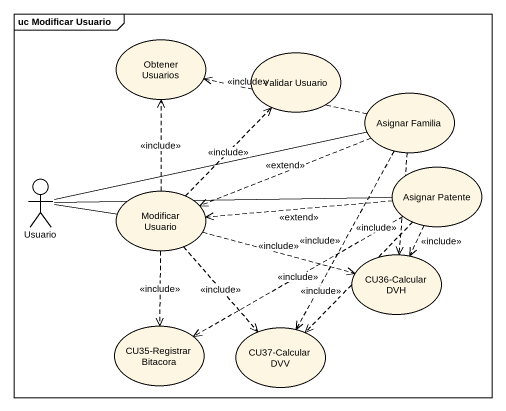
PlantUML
@startuml
mainframe uc Modificar Usuario
usecase "Obtener Usuarios" as Obtener_Usuarios
usecase "Validar Usuario" as Validar_Usuario
usecase "Asignar Familia" as Asignar_Familia
actor Usuario
usecase "Asignar Patente" as Asignar_Patente
usecase "Modificar Usuario" as Modificar_Usuario
usecase "CU36-Calcular DVH" as CU36_Calcular_DVH
usecase "CU35-Registrar Bitacora" as CU35_Registrar_Bitacora
usecase "CU37-Calcular DVV" as CU37_Calcular_DVV
Asignar_Familia .left.> Obtener_Usuarios : <<include>>
Asignar_Familia .left.> Modificar_Usuario : <<extend>>
Asignar_Familia ..> CU36_Calcular_DVH : <<include>>
Asignar_Familia ..> CU37_Calcular_DVV : <<include>>
Usuario -right- Asignar_Familia
Usuario -right- Asignar_Patente
Usuario -right- Modificar_Usuario
Asignar_Patente .left.> Modificar_Usuario : <<extend>>
Asignar_Patente ..> CU36_Calcular_DVH : <<include>>
Asignar_Patente .left.> CU35_Registrar_Bitacora : <<include>>
Asignar_Patente ..> CU37_Calcular_DVV : <<include>>
Modificar_Usuario .up.> Obtener_Usuarios : <<include>>
Modificar_Usuario .up.> Validar_Usuario : <<include>>
Modificar_Usuario .right.> CU36_Calcular_DVH : <<include>>
Modificar_Usuario ..> CU35_Registrar_Bitacora : <<include>>
Modificar_Usuario ..> CU37_Calcular_DVV : <<include>>
@enduml
